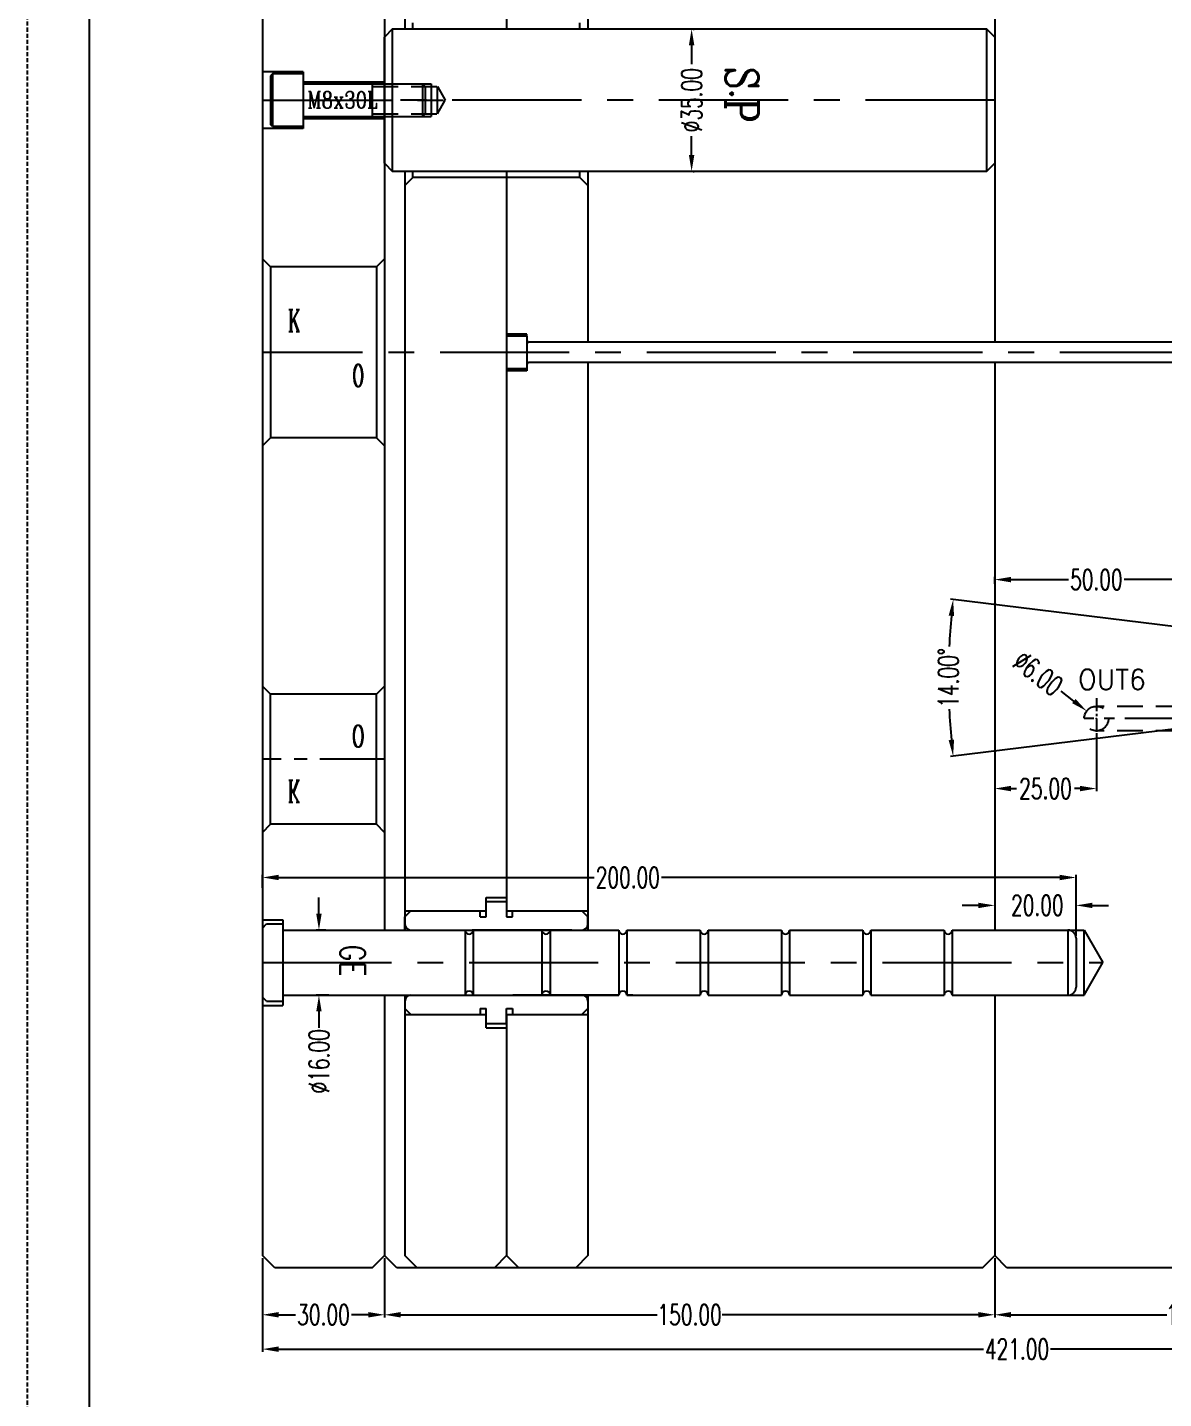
# Model space of a CAD drawing. Header units: inches. Extents: x 157915 to 159347, y -49911 to -48898.
# Drawn here: x 157915.1 to 158194.4, y -49434 to -49097 of the extents above; entities that cross this region are included whole.
import ezdxf
from ezdxf.enums import TextEntityAlignment as Align

# ---------------------------------------------------------------- set-up
doc = ezdxf.new("R2010")
doc.units = ezdxf.units.IN
doc.header["$LTSCALE"] = 2
doc.header["$MEASUREMENT"] = 0
doc.header["$PDMODE"] = 3
doc.header["$PDSIZE"] = 0.3125
for name, pattern in [('ACAD_ISO08W100', [36, 24, -3, 6, -3]), ('CENTER', [50.8, 31.75, -6.35, 6.35, -6.35]), ('CENTER2', [1.125, 0.75, -0.125, 0.125, -0.125]), ('DASHED', [0.75, 0.5, -0.25]), ('HIDDEN', [9.525, 6.35, -3.175])]:
    doc.linetypes.add(name, pattern=pattern)
doc.layers.get('0').update_dxf_attribs({"linetype": 'CONTINUOUS'})
doc.layers.get('Defpoints').update_dxf_attribs({"linetype": 'CONTINUOUS'})
for name, color, linetype in [('A', 7, 'CONTINUOUS'), ('CL', 1, 'ACAD_ISO08W100'), ('COOL', 171, 'CONTINUOUS'), ('GE', 214, 'CONTINUOUS'), ('Layer3', 3, 'CONTINUOUS'), ('PIN', 4, 'CONTINUOUS'), ('SCREW', 52, 'HIDDEN'), ('SP', 3, 'CONTINUOUS'), ('wr2', 41, 'DASHED')]:
    doc.layers.add(name, color=color, linetype=linetype)
doc.layers.add('dim', color=3, linetype='CONTINUOUS', lineweight=15)
doc.styles.add('ROMANC', font='romanc', dxfattribs={"width": 0.6, "height": 1})
doc.styles.add('ROMANS', font='ROMANS.shx', dxfattribs={"height": 5, "bigfont": 'chineset.shx'})
doc.styles.get("Standard").update_dxf_attribs({"font": 'txt.shx', "width": 0.67})
doc.dimstyles.new('2.00', dxfattribs={"dimtxt": 5, "dimasz": 4, "dimexe": 0.666, "dimexo": 0.626, "dimgap": 1, "dimtad": 0, "dimzin": 0, "dimdsep": 46, "dimtxsty": 'Standard', "dimcen": 0.09, "dimclrd": 3, "dimclre": 3, "dimclrt": 7, "dimazin": 0, "dimtfac": 1, "dimtofl": 0, "dimtmove": 0, "dimatfit": 0, "dimfxl": 0, "dimtolj": 1, "dimtzin": 0, "dimarcsym": 0})

# ---------------------------------------------------------------- blocks, each defined once
blk = doc.blocks.new('*D35355')
at = {"layer": 'Defpoints', "color": 0}
for p in [(158152.84, -49398.87), (158252.84, -49398.87), (158252.84, -49413.43)]:
    blk.add_point(p, dxfattribs=at)
at = {"layer": 'dim', "color": 3, "linetype": 'ByBlock', "lineweight": -2}
for p, q in [((158152.84, -49399.49), (158152.84, -49414.1)), ((158252.84, -49399.49), (158252.84, -49414.1)), ((158156.84, -49413.43), (158195.14, -49413.43)), ((158248.84, -49413.43), (158210.54, -49413.43))]:
    blk.add_line(p, q, dxfattribs=at)
at = {"layer": 'dim', "color": 3, "linetype": 'ByBlock'}
for points in [[(158156.84, -49412.76), (158156.84, -49414.1), (158152.84, -49413.43)], [(158248.84, -49414.1), (158248.84, -49412.76), (158252.84, -49413.43)]]:
    blk.add_solid(points, dxfattribs=at)
at = {"layer": 'dim', "color": 7, "linetype": 'ByBlock', "insert": (158202.84, -49413.43), "char_height": 5, "attachment_point": 5}
blk.add_mtext('\\A1;100.00', dxfattribs=at)
blk = doc.blocks.new('*D35356')
at = {"layer": 'Defpoints', "color": 0}
for p in [(158002.84, -49398.87), (158152.84, -49398.87), (158152.84, -49413.43)]:
    blk.add_point(p, dxfattribs=at)
at = {"layer": 'dim', "color": 3, "linetype": 'ByBlock', "lineweight": -2}
for p, q in [((158002.84, -49399.49), (158002.84, -49414.1)), ((158152.84, -49399.49), (158152.84, -49414.1)), ((158006.84, -49413.43), (158069.86, -49413.43)), ((158148.84, -49413.43), (158085.82, -49413.43))]:
    blk.add_line(p, q, dxfattribs=at)
at = {"layer": 'dim', "color": 3, "linetype": 'ByBlock'}
for points in [[(158006.84, -49412.76), (158006.84, -49414.1), (158002.84, -49413.43)], [(158148.84, -49414.1), (158148.84, -49412.76), (158152.84, -49413.43)]]:
    blk.add_solid(points, dxfattribs=at)
at = {"layer": 'dim', "color": 7, "linetype": 'ByBlock', "insert": (158077.84, -49413.43), "char_height": 5, "attachment_point": 5}
blk.add_mtext('\\A1;150.00', dxfattribs=at)
blk = doc.blocks.new('*D35357')
at = {"layer": 'Defpoints', "color": 0}
for p in [(157972.84, -49398.87), (158002.84, -49398.87), (158002.84, -49413.43)]:
    blk.add_point(p, dxfattribs=at)
at = {"layer": 'dim', "color": 3, "linetype": 'ByBlock', "lineweight": -2}
for p, q in [((157972.84, -49399.49), (157972.84, -49414.1)), ((158002.84, -49399.49), (158002.84, -49414.1)), ((157976.84, -49413.43), (157980.98, -49413.43)), ((157998.84, -49413.43), (157994.71, -49413.43))]:
    blk.add_line(p, q, dxfattribs=at)
at = {"layer": 'dim', "color": 3, "linetype": 'ByBlock'}
for points in [[(157976.84, -49412.76), (157976.84, -49414.1), (157972.84, -49413.43)], [(157998.84, -49414.1), (157998.84, -49412.76), (158002.84, -49413.43)]]:
    blk.add_solid(points, dxfattribs=at)
at = {"layer": 'dim', "color": 7, "linetype": 'ByBlock', "insert": (157987.84, -49413.43), "char_height": 5, "attachment_point": 5}
blk.add_mtext('\\A1;30.00', dxfattribs=at)
blk = doc.blocks.new('*D35358')
at = {"layer": 'Defpoints', "color": 0}
for p in [(157972.84, -49398.87), (158393.84, -49398.87), (158393.84, -49421.88)]:
    blk.add_point(p, dxfattribs=at)
at = {"layer": 'dim', "color": 3, "linetype": 'ByBlock', "lineweight": -2}
for p, q in [((157972.84, -49399.49), (157972.84, -49422.55)), ((158393.84, -49399.49), (158393.84, -49422.55)), ((157976.84, -49421.88), (158150.08, -49421.88)), ((158389.84, -49421.88), (158166.6, -49421.88))]:
    blk.add_line(p, q, dxfattribs=at)
at = {"layer": 'dim', "color": 3, "linetype": 'ByBlock'}
for points in [[(157976.84, -49421.21), (157976.84, -49422.55), (157972.84, -49421.88)], [(158389.84, -49422.55), (158389.84, -49421.21), (158393.84, -49421.88)]]:
    blk.add_solid(points, dxfattribs=at)
at = {"layer": 'dim', "color": 7, "linetype": 'ByBlock', "insert": (158158.34, -49421.88), "char_height": 5, "attachment_point": 5}
blk.add_mtext('\\A1;421.00', dxfattribs=at)
blk = doc.blocks.new('*D35385')
at = {"layer": 'Defpoints', "color": 0}
for p in [(157972.84, -49305.94), (157972.84, -49309.14), (158172.84, -49320.87)]:
    blk.add_point(p, dxfattribs=at)
at = {"layer": 'dim', "color": 3, "linetype": 'ByBlock', "lineweight": -2}
for p, q in [((157972.84, -49308.52), (157972.84, -49305.27)), ((157976.84, -49305.94), (158054.39, -49305.94)), ((158168.84, -49305.94), (158070.91, -49305.94)), ((158172.84, -49320.24), (158172.84, -49305.27))]:
    blk.add_line(p, q, dxfattribs=at)
at = {"layer": 'dim', "color": 3, "linetype": 'ByBlock'}
for points in [[(157976.84, -49305.27), (157976.84, -49306.6), (157972.84, -49305.94)], [(158168.84, -49306.6), (158168.84, -49305.27), (158172.84, -49305.94)]]:
    blk.add_solid(points, dxfattribs=at)
at = {"layer": 'dim', "color": 7, "linetype": 'ByBlock', "insert": (158062.65, -49305.94), "char_height": 5, "attachment_point": 5}
blk.add_mtext('\\A1;200.00', dxfattribs=at)
blk = doc.blocks.new('*D35386')
at = {"layer": 'Defpoints', "color": 0}
for p in [(158152.84, -49312.8), (158152.84, -49312.8), (158172.84, -49320.87)]:
    blk.add_point(p, dxfattribs=at)
at = {"layer": 'dim', "color": 3, "linetype": 'ByBlock', "lineweight": -2}
for p, q in [((158148.84, -49312.8), (158144.84, -49312.8)), ((158152.84, -49312.18), (158152.84, -49312.14)), ((158172.84, -49320.24), (158172.84, -49312.14)), ((158176.84, -49312.8), (158180.84, -49312.8))]:
    blk.add_line(p, q, dxfattribs=at)
at = {"layer": 'dim', "color": 3, "linetype": 'ByBlock'}
for points in [[(158148.84, -49313.47), (158148.84, -49312.14), (158152.84, -49312.8)], [(158176.84, -49312.14), (158176.84, -49313.47), (158172.84, -49312.8)]]:
    blk.add_solid(points, dxfattribs=at)
at = {"layer": 'dim', "color": 7, "linetype": 'ByBlock', "insert": (158163.33, -49312.8), "char_height": 5, "attachment_point": 5}
blk.add_mtext('\\A1;20.00', dxfattribs=at)
blk = doc.blocks.new('*D35387')
at = {"layer": 'Defpoints', "color": 0}
for p in [(157986.72, -49318.87), (157989.04, -49318.87), (157989.81, -49334.87)]:
    blk.add_point(p, dxfattribs=at)
at = {"layer": 'dim', "color": 3, "linetype": 'ByBlock', "lineweight": -2}
for p, q in [((157986.72, -49314.87), (157986.72, -49310.87)), ((157988.41, -49318.87), (157986.06, -49318.87)), ((157989.19, -49334.87), (157986.06, -49334.87)), ((157986.72, -49338.87), (157986.72, -49342.87))]:
    blk.add_line(p, q, dxfattribs=at)
at = {"layer": 'dim', "color": 3, "linetype": 'ByBlock'}
for points in [[(157986.06, -49314.87), (157987.39, -49314.87), (157986.72, -49318.87)], [(157987.39, -49338.87), (157986.06, -49338.87), (157986.72, -49334.87)]]:
    blk.add_solid(points, dxfattribs=at)
at = {"layer": 'dim', "color": 7, "linetype": 'ByBlock', "insert": (157986.72, -49351.13), "char_height": 5, "attachment_point": 5, "rotation": 90}
blk.add_mtext('%%c16.00', dxfattribs=at)
blk = doc.blocks.new('*D36160')
at = {"layer": 'Defpoints', "color": 0}
for p in [(158078.13, -49097.37), (158078.34, -49097.37), (158078.13, -49132.37)]:
    blk.add_point(p, dxfattribs=at)
at = {"layer": 'dim', "color": 3, "linetype": 'ByBlock', "lineweight": -2}
for p, q in [((158078.76, -49097.37), (158079, -49097.37)), ((158078.34, -49101.37), (158078.34, -49106.05)), ((158078.34, -49128.37), (158078.34, -49123.68)), ((158078.76, -49132.37), (158079, -49132.37))]:
    blk.add_line(p, q, dxfattribs=at)
at = {"layer": 'dim', "color": 3, "linetype": 'ByBlock'}
for points in [[(158079, -49101.37), (158077.67, -49101.37), (158078.34, -49097.37)], [(158077.67, -49128.37), (158079, -49128.37), (158078.34, -49132.37)]]:
    blk.add_solid(points, dxfattribs=at)
at = {"layer": 'dim', "color": 7, "linetype": 'ByBlock', "insert": (158078.34, -49114.87), "char_height": 5, "attachment_point": 5, "rotation": 90}
blk.add_mtext('%%c35.00', dxfattribs=at)
blk = doc.blocks.new('*D37189')
at = {"layer": 'Defpoints', "color": 0}
for p in [(158217.84, -49246.87), (158141.53, -49252.21), (158299.29, -49256.87), (158299.29, -49256.87), (158217.84, -49266.87)]:
    blk.add_point(p, dxfattribs=at)
at = {"layer": 'dim', "color": 3, "linetype": 'ByBlock', "lineweight": -2}
for p, q in [((158217.22, -49246.79), (158141.97, -49237.55)), ((158217.22, -49266.94), (158141.97, -49276.18))]:
    blk.add_line(p, q, dxfattribs=at)
for start, end in [(174.4521, 177.2036), (182.7964, 185.5479)]:
    blk.add_arc((158299.29, -49256.87), 157.83, start, end, dxfattribs=at)
at = {"layer": 'dim', "color": 3, "linetype": 'ByBlock'}
for points in [[(158142.86, -49241.68), (158141.53, -49241.54), (158142.63, -49237.63)], [(158141.53, -49272.2), (158142.86, -49272.05), (158142.63, -49276.1)]]:
    blk.add_solid(points, dxfattribs=at)
at = {"layer": 'dim', "color": 7, "linetype": 'ByBlock', "insert": (158141.46, -49256.87), "char_height": 5, "attachment_point": 5, "rotation": 90}
blk.add_mtext('\\A1;14.00%%d', dxfattribs=at)
blk = doc.blocks.new('*D37190')
at = {"layer": 'Defpoints', "color": 0}
for p in [(158177.84, -49269.87), (158152.84, -49278.98), (158152.84, -49284.07)]:
    blk.add_point(p, dxfattribs=at)
at = {"layer": 'dim', "color": 3, "linetype": 'ByBlock', "lineweight": -2}
for p, q in [((158177.84, -49270.49), (158177.84, -49284.74)), ((158152.84, -49279.61), (158152.84, -49284.74)), ((158156.84, -49284.07), (158158.2, -49284.07)), ((158173.84, -49284.07), (158172.48, -49284.07))]:
    blk.add_line(p, q, dxfattribs=at)
at = {"layer": 'dim', "color": 3, "linetype": 'ByBlock'}
for points in [[(158156.84, -49283.41), (158156.84, -49284.74), (158152.84, -49284.07)], [(158173.84, -49284.74), (158173.84, -49283.41), (158177.84, -49284.07)]]:
    blk.add_solid(points, dxfattribs=at)
at = {"layer": 'dim', "color": 7, "linetype": 'ByBlock', "insert": (158165.34, -49284.07), "char_height": 5, "attachment_point": 5}
blk.add_mtext('\\A1;25.00', dxfattribs=at)
blk = doc.blocks.new('*D37191')
at = {"layer": 'Defpoints', "color": 0}
for p in [(158152.84, -49232.71), (158152.84, -49234.41), (158202.84, -49241.87)]:
    blk.add_point(p, dxfattribs=at)
at = {"layer": 'dim', "color": 3, "linetype": 'ByBlock', "lineweight": -2}
for p, q in [((158152.84, -49233.78), (158152.84, -49232.05)), ((158202.84, -49241.24), (158202.84, -49232.05)), ((158156.84, -49232.71), (158170.98, -49232.71)), ((158198.84, -49232.71), (158184.71, -49232.71))]:
    blk.add_line(p, q, dxfattribs=at)
at = {"layer": 'dim', "color": 3, "linetype": 'ByBlock'}
for points in [[(158156.84, -49232.05), (158156.84, -49233.38), (158152.84, -49232.71)], [(158198.84, -49233.38), (158198.84, -49232.05), (158202.84, -49232.71)]]:
    blk.add_solid(points, dxfattribs=at)
at = {"layer": 'dim', "color": 7, "linetype": 'ByBlock', "insert": (158177.84, -49232.71), "char_height": 5, "attachment_point": 5}
blk.add_mtext('\\A1;50.00', dxfattribs=at)
blk = doc.blocks.new('*D37192')
at = {"layer": 'Defpoints', "color": 0}
for p in [(158175.47, -49265.03), (158180.21, -49268.71)]:
    blk.add_point(p, dxfattribs=at)
at = {"layer": 'dim', "color": 3, "linetype": 'ByBlock', "lineweight": -2}
for p, q in [((158172.31, -49262.58), (158169.15, -49260.12)), ((158177.75, -49266.87), (158177.93, -49266.87)), ((158177.84, -49266.96), (158177.84, -49266.78))]:
    blk.add_line(p, q, dxfattribs=at)
at = {"layer": 'dim', "color": 3, "linetype": 'ByBlock'}
blk.add_solid([(158171.9, -49263.1), (158172.72, -49262.05), (158175.47, -49265.03)], dxfattribs=at)
at = {"layer": 'dim', "color": 7, "linetype": 'ByBlock', "insert": (158163.51, -49255.74), "char_height": 5, "attachment_point": 5, "rotation": 322.1836}
blk.add_mtext('\\A1;%%c6.00', dxfattribs=at)

msp = doc.modelspace()

# ---------------------------------------------------------------- linework, layer by layer
at = {"linetype": 'Continuous'}
for p, q in [((157972.843, -48954.868), (157972.843, -49398.868)), ((158002.843, -48954.868), (158002.843, -49318.868)), ((158007.843, -49000.869), (158007.843, -49097.368)), ((158032.843, -49000.869), (158032.843, -49097.368)), ((158052.843, -49009.368), (158052.843, -49097.368)), ((158152.843, -49009.368), (158152.843, -49174.368)), ((158009.843, -49097.368), (158009.843, -49095.868)), ((158050.843, -49097.368), (158050.843, -49095.868)), ((157982.843, -49107.868), (157972.843, -49107.868)), ((157982.843, -49107.868), (157982.843, -49121.868)), ((157982.843, -49110.368), (158002.843, -49110.368)), ((157982.843, -49119.368), (158002.843, -49119.368)), ((157982.843, -49121.868), (157972.843, -49121.868)), ((158007.843, -49132.368), (158007.843, -49318.868)), ((158007.843, -49135.868), (158009.843, -49133.868)), ((158009.843, -49133.868), (158009.843, -49132.368)), ((158050.843, -49133.868), (158009.843, -49133.868)), ((158032.843, -49132.368), (158032.843, -49314.118)), ((158050.843, -49133.868), (158050.843, -49132.368)), ((158050.843, -49133.868), (158052.843, -49135.868)), ((158052.843, -49132.368), (158052.843, -49174.368)), ((158052.843, -49179.368), (158052.843, -49318.868)), ((158152.843, -49179.368), (158152.843, -49318.868)), ((158002.843, -49334.868), (158002.843, -49398.868)), ((158007.843, -49334.868), (158007.843, -49398.868)), ((158052.843, -49334.868), (158052.843, -49398.868)), ((158152.843, -49334.868), (158152.843, -49398.868)), ((158032.843, -49339.618), (158032.843, -49398.868)), ((157975.843, -49401.868), (157972.843, -49398.868)), ((157999.843, -49401.868), (158002.843, -49398.868)), ((158005.843, -49401.868), (158002.843, -49398.868)), ((158010.843, -49401.868), (158007.843, -49398.868)), ((158032.843, -49398.868), (158029.843, -49401.868)), ((158035.843, -49401.868), (158032.843, -49398.868)), ((158052.843, -49398.868), (158049.843, -49401.868)), ((158149.843, -49401.868), (158152.843, -49398.868)), ((158155.843, -49401.868), (158152.843, -49398.868)), ((157999.843, -49401.868), (157975.843, -49401.868)), ((158149.843, -49401.868), (158005.843, -49401.868)), ((158029.843, -49401.868), (158010.843, -49401.868)), ((158049.843, -49401.868), (158035.843, -49401.868)), ((158249.843, -49401.868), (158155.843, -49401.868))]:
    msp.add_line(p, q, dxfattribs=at)
at = {"color": 8, "linetype": 'Continuous'}
for p, q in [((157972.843, -49153.868), (157974.843, -49155.868)), ((158002.843, -49153.868), (158000.843, -49155.868)), ((158000.843, -49155.868), (157974.843, -49155.868)), ((157974.843, -49155.868), (157974.843, -49197.868)), ((158000.843, -49155.868), (158000.843, -49197.868)), ((157972.843, -49199.868), (157974.843, -49197.868)), ((158000.843, -49197.868), (157974.843, -49197.868)), ((158002.843, -49199.868), (158000.843, -49197.868)), ((157972.843, -49258.868), (157974.843, -49260.868)), ((158002.843, -49258.868), (158000.843, -49260.868)), ((158000.843, -49260.868), (157974.843, -49260.868)), ((157974.843, -49292.868), (157974.843, -49260.868)), ((158000.843, -49292.868), (158000.843, -49260.868)), ((157972.843, -49294.868), (157974.843, -49292.868)), ((158000.843, -49292.868), (157974.843, -49292.868)), ((158002.843, -49294.868), (158000.843, -49292.868))]:
    msp.add_line(p, q, dxfattribs=at)
at = {"layer": 'A', "linetype": 'DASHED'}
msp.add_line((157915.055, -49911.041), (157915.055, -48898.125), dxfattribs=at)
at = {"layer": 'A'}
msp.add_line((157930.351, -49895.745), (157930.351, -48913.422), dxfattribs=at)
at = {"layer": 'CL', "color": 7, "linetype": 'CENTER', "ltscale": 0.5}
msp.add_line((158403.843, -49176.868), (157972.843, -49176.868), dxfattribs=at)
at = {"layer": 'CL', "color": 8, "linetype": 'CENTER', "ltscale": 0.25}
msp.add_line((158002.843, -49276.868), (157972.843, -49276.868), dxfattribs=at)
at = {"layer": 'GE'}
for p, q in [((158027.843, -49315.618), (158027.843, -49310.868)), ((158027.843, -49310.868), (158032.843, -49310.868)), ((158027.843, -49311.868), (158032.843, -49311.868)), ((158027.843, -49311.868), (158032.843, -49311.868)), ((158032.754, -49311.868), (158032.843, -49311.957)), ((158032.843, -49311.868), (158032.843, -49315.618)), ((157977.843, -49316.368), (157977.843, -49337.368)), ((158007.843, -49315.618), (158009.343, -49314.118)), ((158007.843, -49314.118), (158027.843, -49314.118)), ((158007.843, -49318.868), (158007.843, -49315.618)), ((158026.343, -49315.618), (158026.343, -49314.118)), ((158026.343, -49315.618), (158027.843, -49315.618)), ((158032.843, -49314.118), (158052.843, -49314.118)), ((158032.843, -49315.618), (158034.343, -49315.618)), ((158034.343, -49315.618), (158034.343, -49314.118)), ((158052.843, -49315.618), (158051.343, -49314.118)), ((158052.843, -49318.868), (158052.843, -49315.618)), ((157972.843, -49318.368), (157973.843, -49317.368)), ((157972.843, -49318.368), (157972.843, -49335.368)), ((158048.909, -49318.868), (158024.409, -49318.868)), ((158170.843, -49318.868), (158170.843, -49334.868)), ((158174.843, -49318.868), (158179.462, -49326.868)), ((158174.843, -49334.868), (158174.843, -49318.868)), ((158172.843, -49320.868), (158172.843, -49332.868)), ((158174.843, -49334.868), (158179.462, -49326.868)), ((157973.843, -49336.368), (157972.843, -49335.368)), ((158007.843, -49334.868), (158007.843, -49338.118)), ((158060.419, -49334.868), (158034.409, -49334.868)), ((158052.843, -49334.868), (158052.843, -49338.118)), ((158063.909, -49334.868), (158062.419, -49334.868)), ((158098.928, -49334.868), (158100.419, -49334.868)), ((158138.928, -49334.868), (158140.419, -49334.868)), ((158007.843, -49338.118), (158009.343, -49339.618)), ((158007.843, -49339.618), (158027.843, -49339.618)), ((158026.343, -49338.118), (158027.843, -49338.118)), ((158026.343, -49338.118), (158026.343, -49339.618)), ((158027.843, -49342.868), (158027.843, -49338.118)), ((158032.843, -49341.868), (158032.843, -49338.118)), ((158032.843, -49338.118), (158034.343, -49338.118)), ((158032.843, -49339.618), (158052.843, -49339.618)), ((158034.343, -49338.118), (158034.343, -49339.618)), ((158052.843, -49338.118), (158051.343, -49339.618)), ((158027.843, -49341.868), (158032.843, -49341.868)), ((158027.843, -49342.868), (158032.843, -49342.868)), ((158032.754, -49341.868), (158032.843, -49341.779))]:
    msp.add_line(p, q, dxfattribs=at)
at = {"layer": 'GE', "linetype": 'Continuous'}
for p, q in [((157972.843, -49316.368), (157977.843, -49316.368)), ((157973.843, -49317.368), (157977.843, -49317.368)), ((157977.843, -49318.868), (158060.419, -49318.868)), ((158022.651, -49318.868), (158022.651, -49334.868)), ((158024.651, -49318.868), (158024.651, -49334.868)), ((158041.535, -49318.868), (158041.535, -49334.868)), ((158043.535, -49318.868), (158043.535, -49334.868)), ((158060.419, -49318.868), (158060.419, -49334.868)), ((158062.419, -49318.868), (158062.419, -49334.868)), ((158062.419, -49318.868), (158080.419, -49318.868)), ((158080.419, -49318.868), (158080.419, -49334.868)), ((158082.419, -49318.868), (158082.419, -49334.868)), ((158082.419, -49318.868), (158100.419, -49318.868)), ((158100.419, -49318.868), (158100.419, -49334.868)), ((158102.419, -49318.868), (158102.419, -49334.868)), ((158102.419, -49318.868), (158120.419, -49318.868)), ((158120.419, -49318.868), (158120.419, -49334.868)), ((158122.419, -49318.868), (158122.419, -49334.868)), ((158122.419, -49318.868), (158140.419, -49318.868)), ((158140.419, -49318.868), (158140.419, -49334.868)), ((158142.419, -49318.868), (158142.419, -49334.868)), ((158142.419, -49318.868), (158174.843, -49318.868)), ((157973.843, -49336.368), (157977.843, -49336.368)), ((157977.843, -49334.868), (158060.419, -49334.868)), ((158062.419, -49334.868), (158080.419, -49334.868)), ((158082.419, -49334.868), (158100.419, -49334.868)), ((158102.419, -49334.868), (158120.419, -49334.868)), ((158122.419, -49334.868), (158140.419, -49334.868)), ((158142.419, -49334.868), (158174.843, -49334.868)), ((157972.843, -49337.368), (157977.843, -49337.368))]:
    msp.add_line(p, q, dxfattribs=at)
at = {"layer": 'GE', "linetype": 'CENTER', "ltscale": 0.5}
msp.add_line((157972.843, -49326.868), (158179.462, -49326.868), dxfattribs=at)
at = {"layer": 'GE'}
for centre, radius, start, end in [((158009.343, -49317.368), 1.5, 180, 270), ((158051.343, -49317.368), 1.5, 270, 0), ((158170.843, -49320.868), 2, 0, 90), ((158170.843, -49332.868), 2, 270, 0), ((158009.343, -49336.368), 1.5, 90, 180), ((158051.343, -49336.368), 1.5, 0, 90)]:
    msp.add_arc(centre, radius, start, end, dxfattribs=at)
at = {"layer": 'GE', "linetype": 'Continuous'}
for centre, start, end in [((158023.651, -49318.868), 180, 0), ((158042.535, -49318.868), 180, 0), ((158061.419, -49318.868), 180, 0), ((158081.419, -49318.868), 180, 0), ((158101.419, -49318.868), 180, 0), ((158121.419, -49318.868), 180, 0), ((158141.419, -49318.868), 180, 0), ((158023.651, -49334.868), 0, 180), ((158042.535, -49334.868), 0, 180), ((158061.419, -49334.868), 0, 180), ((158081.419, -49334.868), 0, 180), ((158101.419, -49334.868), 0, 180), ((158121.419, -49334.868), 0, 180), ((158141.419, -49334.868), 0, 180)]:
    msp.add_arc(centre, 1, start, end, dxfattribs=at)
at = {"layer": 'PIN'}
for p, q in [((158037.843, -49172.368), (158032.843, -49172.368)), ((158032.843, -49172.868), (158032.843, -49180.868)), ((158037.843, -49172.868), (158032.843, -49172.868)), ((158037.843, -49172.868), (158037.843, -49180.868)), ((158242.843, -49174.368), (158038.343, -49174.368)), ((158037.843, -49180.868), (158032.843, -49180.868)), ((158037.843, -49181.368), (158032.843, -49181.368)), ((158242.843, -49179.368), (158038.343, -49179.368))]:
    msp.add_line(p, q, dxfattribs=at)
at = {"layer": 'PIN', "linetype": 'CENTER2'}
for p, q in [((158037.843, -49172.868), (158037.843, -49172.368)), ((158037.843, -49180.868), (158037.843, -49181.368))]:
    msp.add_line(p, q, dxfattribs=at)
at = {"layer": 'PIN'}
for centre, start, end in [((158038.343, -49173.868), 180, 270), ((158038.343, -49179.868), 90, 180)]:
    msp.add_arc(centre, 0.5, start, end, dxfattribs=at)
at = {"layer": 'SCREW', "linetype": 'Continuous'}
for p, q in [((157975.343, -49108.368), (157974.843, -49108.868)), ((157974.843, -49108.868), (157974.843, -49120.868)), ((157975.343, -49108.368), (157975.343, -49121.368)), ((157982.843, -49108.368), (157975.343, -49108.368)), ((157982.843, -49110.868), (158014.343, -49110.868)), ((157999.843, -49110.868), (157999.843, -49118.868)), ((157975.343, -49121.368), (157974.843, -49120.868)), ((157982.843, -49118.868), (158014.343, -49118.868)), ((157982.843, -49121.368), (157975.343, -49121.368))]:
    msp.add_line(p, q, dxfattribs=at)
at = {"layer": 'SCREW'}
for p, q in [((158012.218, -49110.868), (158012.218, -49118.868)), ((158012.843, -49111.493), (158012.218, -49110.868)), ((158014.343, -49110.868), (158014.343, -49118.868)), ((158012.843, -49111.493), (158012.843, -49118.243)), ((158015.843, -49111.493), (158017.792, -49114.868)), ((158015.843, -49118.243), (158015.843, -49111.493)), ((158015.843, -49118.243), (158017.792, -49114.868)), ((158012.843, -49118.243), (158012.218, -49118.868))]:
    msp.add_line(p, q, dxfattribs=at)
at = {"layer": 'SCREW', "linetype": 'HIDDEN', "ltscale": 0.5}
for p, q in [((157999.843, -49111.493), (158015.843, -49111.493)), ((157999.843, -49118.243), (158015.843, -49118.243))]:
    msp.add_line(p, q, dxfattribs=at)
at = {"layer": 'SCREW', "linetype": 'CENTER', "ltscale": 0.5}
msp.add_line((157972.843, -49114.868), (158017.792, -49114.868), dxfattribs=at)
at = {"layer": 'SP', "linetype": 'Continuous'}
for p, q in [((158004.843, -49097.368), (158002.843, -49099.368)), ((158004.843, -49097.368), (158150.843, -49097.368)), ((158004.843, -49132.368), (158004.843, -49097.368)), ((158150.843, -49097.368), (158150.843, -49132.368)), ((158152.843, -49099.368), (158150.843, -49097.368)), ((158002.843, -49130.368), (158002.843, -49099.368)), ((158152.843, -49099.368), (158152.843, -49130.368)), ((158002.843, -49130.368), (158004.843, -49132.368)), ((158150.843, -49132.368), (158152.843, -49130.368)), ((158150.843, -49132.368), (158004.843, -49132.368))]:
    msp.add_line(p, q, dxfattribs=at)
at = {"layer": 'SP', "linetype": 'CENTER', "ltscale": 0.5}
msp.add_line((158152.843, -49114.868), (158002.843, -49114.868), dxfattribs=at)
at = {"layer": 'wr2', "color": 142, "linetype": 'CENTER', "ltscale": 0.05}
msp.add_line((158177.843, -49261.868), (158177.843, -49271.868), dxfattribs=at)
at = {"layer": 'wr2', "color": 142, "linetype": 'HIDDEN', "ltscale": 0.5}
for p, q in [((158217.843, -49263.868), (158177.843, -49263.868)), ((158217.843, -49269.868), (158177.843, -49269.868))]:
    msp.add_line(p, q, dxfattribs=at)
at = {"layer": 'wr2', "color": 142, "linetype": 'CENTER', "ltscale": 0.2}
msp.add_line((158217.843, -49266.868), (158174.843, -49266.868), dxfattribs=at)
at = {"layer": 'wr2', "color": 142, "linetype": 'HIDDEN', "ltscale": 0.5}
msp.add_circle((158177.843, -49266.868), 3, dxfattribs=at)

# ---------------------------------------------------------------- texts
at = {"color": 8, "linetype": 'Continuous', "style": 'ROMANC', "width": 0.6}
for s, p in [('K', (157979.03, -49171.704)), ('O', (157994.851, -49185.251))]:
    msp.add_text(s, height=5.4, dxfattribs=at).set_placement(p)
at = {"color": 8, "linetype": 'Continuous', "style": 'ROMANC', "text_generation_flag": 2, "width": 0.6}
for s, p in [('O', (157994.851, -49268.485)), ('K', (157979.03, -49282.032))]:
    msp.add_text(s, height=5.4, rotation=180, dxfattribs=at).set_placement(p)
at = {"layer": 'COOL', "color": 4}
msp.add_text('OUT6', height=4.8768, rotation=360, dxfattribs=at).set_placement((158181.678, -49257.254), align=Align.MIDDLE)
at = {"layer": 'dim', "style": 'ROMANC', "width": 0.8}
msp.add_text('M8x30L', height=4.0648, dxfattribs=at).set_placement((157983.899, -49116.836))
at = {"layer": 'GE', "lineweight": 13, "style": 'ROMANS', "width": 0.75}
msp.add_text('GE', height=6.0798, rotation=270, dxfattribs=at).set_placement((157991.969, -49322.445))
at = {"layer": 'Layer3', "style": 'ROMANC', "width": 0.8}
msp.add_text('S.P', height=8.0383, rotation=270, dxfattribs=at).set_placement((158086.706, -49106.671))

# ---------------------------------------------------------------- dimensions: what is measured, and where the dimension line sits
at = {"layer": 'dim', "linetype": 'ByBlock'}
for base, p1, p2, angle, picture, middle in [((158078.337, -49097.368), (158078.135, -49132.368), (158078.135, -49097.368), 90, '*D36160', (158078.337, -49114.868)), ((157986.725, -49318.868), (157989.813, -49334.868), (157989.041, -49318.868), 270, '*D35387', (157986.725, -49351.126))]:
    dim = msp.add_linear_dim(base=base, p1=p1, p2=p2, angle=angle, text='%%c<>', dimstyle='2.00', dxfattribs=at)
    dim.commit()
    dim.dimension.update_dxf_attribs({"geometry": picture, "text_midpoint": middle, "dimtype": 160})
for base, p1, p2, picture, middle in [((158152.843, -49232.712), (158202.843, -49241.868), (158152.843, -49234.409), '*D37191', (158177.843, -49232.712)), ((158152.843, -49284.072), (158177.843, -49269.868), (158152.843, -49278.983), '*D37190', (158165.343, -49284.072)), ((158002.843, -49413.43), (157972.843, -49398.868), (158002.843, -49398.868), '*D35357', (157987.843, -49413.43)), ((158152.843, -49413.43), (158002.843, -49398.868), (158152.843, -49398.868), '*D35356', (158077.843, -49413.43)), ((158252.843, -49413.43), (158152.843, -49398.868), (158252.843, -49398.868), '*D35355', (158202.843, -49413.43))]:
    dim = msp.add_linear_dim(base=base, p1=p1, p2=p2, dimstyle='2.00', dxfattribs=at)
    dim.commit()
    dim.dimension.update_dxf_attribs({"geometry": picture, "text_midpoint": middle})
dim = msp.add_angular_dim_2l(base=(158141.527, -49252.208), line1=((158299.287, -49256.868), (158217.843, -49246.868)), line2=((158299.287, -49256.868), (158217.843, -49266.868)), dimstyle='2.00', dxfattribs=at)
dim.commit()
dim.dimension.update_dxf_attribs({"geometry": '*D37189', "text_midpoint": (158141.458, -49256.868)})
dim = msp.add_diameter_dim_2p(p1=(158180.213, -49268.707), p2=(158175.473, -49265.029), dimstyle='2.00', dxfattribs=at)
dim.commit()
dim.dimension.update_dxf_attribs({"geometry": '*D37192', "text_midpoint": (158163.512, -49255.745)})
for base, p1, p2, picture, middle in [((157972.843, -49305.938), (158172.843, -49320.868), (157972.843, -49309.142), '*D35385', (158062.652, -49305.938)), ((158152.843, -49312.803), (158172.843, -49320.868), (158152.843, -49312.803), '*D35386', (158163.33, -49312.803)), ((158393.843, -49421.881), (157972.843, -49398.868), (158393.843, -49398.868), '*D35358', (158158.343, -49421.881))]:
    dim = msp.add_linear_dim(base=base, p1=p1, p2=p2, dimstyle='2.00', dxfattribs=at)
    dim.commit()
    dim.dimension.update_dxf_attribs({"geometry": picture, "text_midpoint": middle, "dimtype": 160})

doc.saveas('drawing.dxf')
